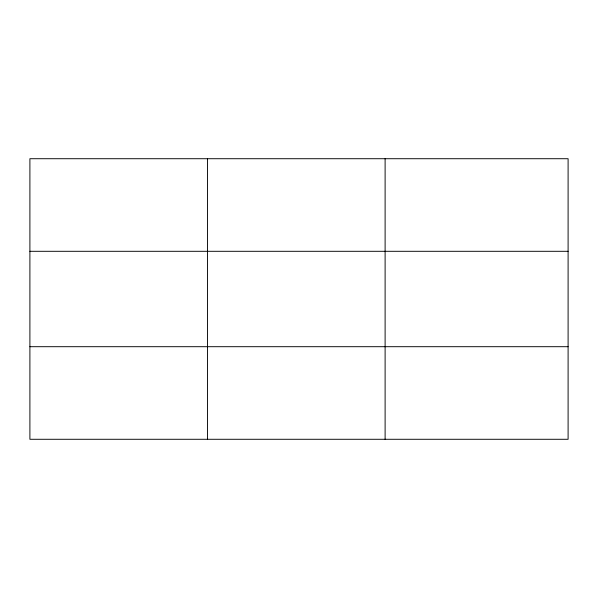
<?xml version="1.0" encoding="UTF-8"?>
<svg xmlns="http://www.w3.org/2000/svg" width="598" height="598" viewBox="0 0 598 598"><rect width="100%" height="100%" fill="white"/><g stroke="black" fill="none" stroke-linecap="round" stroke-linejoin="round"><path stroke-width="0.9" d="M207.506 439.283L207.506 158.717M385.112 439.283L385.112 158.717M568.1 346.698L568.1 439.283L29.9 439.283L29.9 158.717L568.1 158.717L568.1 346.698L29.9 346.698M29.9 251.302L568.1 251.302"/></g></svg>
